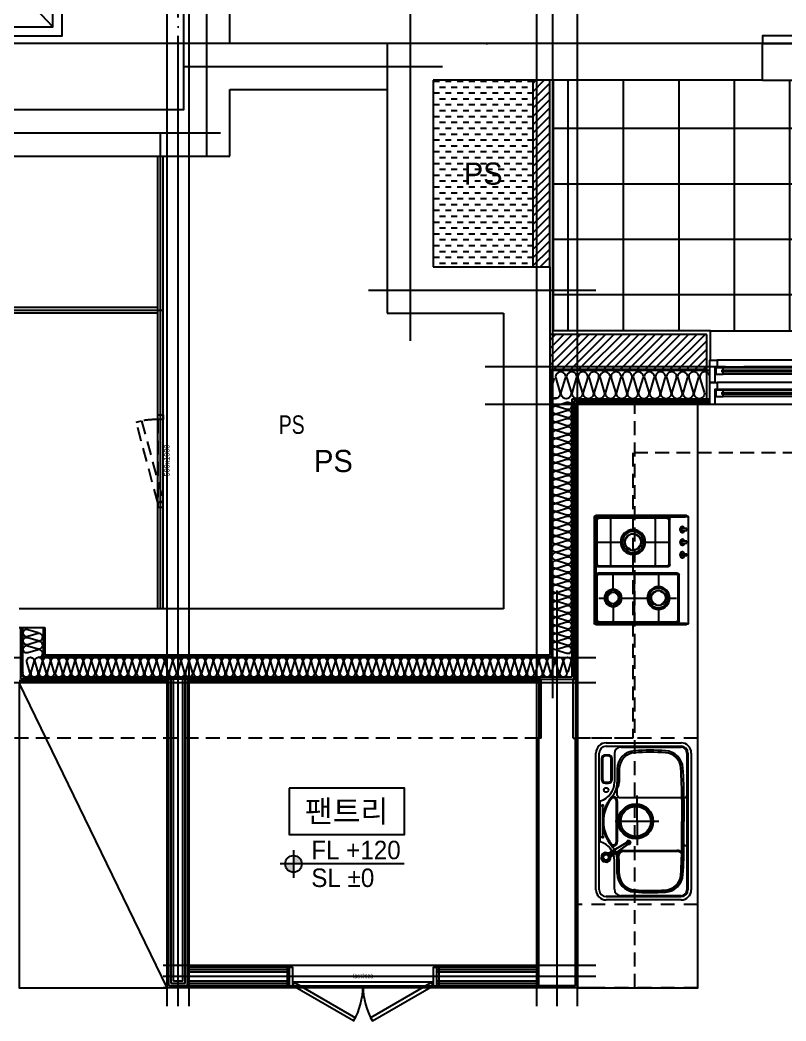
# Model space of a CAD drawing. Header units: millimetres. Extents: x -24416 to 92204, y -190080 to 23760.
# Drawn here: x 12336 to 16479, y -36930 to -31514 of the extents above; entities that cross this region are included whole.
import ezdxf
from ezdxf.enums import TextEntityAlignment as Align
from ezdxf.xclip import XClip

# ---------------------------------------------------------------- set-up
doc = ezdxf.new("R2010")
doc.units = ezdxf.units.MM
doc.header["$LTSCALE"] = 50
doc.header["$XCLIPFRAME"] = 0
for name, pattern in [('-HID', [2.5, 1.5, -1]), ('AUDIT_D_220706163347-0', [0]), ('CEN', [62, 60, -1, 0, -1]), ('HID', [2.3, 1.5, -0.8]), ('xr-101_102동-2F$0$HID', [2.3, 1.5, -0.8])]:
    doc.linetypes.add(name, pattern=pattern)
doc.layers.get('defpoints').update_dxf_attribs({"color": 139})
for name, color, linetype in [('A-SOL252', 252, 'Continuous'), ('A-STEEL', 4, 'Continuous'), ('A-레벨', 7, 'AUDIT_D_220706163347-0'), ('A-창호부호', 4, 'Continuous'), ('A_HAT', 8, 'Continuous'), ('AA-XXXX-TEXT#LEV', 3, 'Continuous'), ('CEN_CON', 1, 'CEN'), ('CEN_WALL', 12, 'CEN'), ('CONC', 2, 'Continuous'), ('dan1', 7, 'HID'), ('DOOR', 4, 'Continuous'), ('ELE3_CON', 7, 'Continuous'), ('ELE4', 4, 'Continuous'), ('ELEV-ER', 4, 'Continuous'), ('F-FUR-설치', 6, 'Continuous'), ('FIN', 6, 'Continuous'), ('FUR', 4, 'Continuous'), ('FUR_가전', 8, 'HID'), ('INS', 8, 'Continuous'), ('ROM', 7, 'AUDIT_D_220706163347-0'), ('WAL', 3, 'Continuous'), ('WAL_DRY', 7, 'Continuous'), ('WIN', 4, 'Continuous'), ('X - 단위세대$0$ETC', 6, 'Continuous'), ('xr-101_102동-2F$0$AA-DWXM-DOOR(PS점검구)', 4, 'xr-101_102동-2F$0$HID'), ('바닥타일', 8, 'Continuous'), ('실명', 3, 'AUDIT_D_220706163347-0'), ('실명박스', 7, 'AUDIT_D_220706163347-0')]:
    doc.layers.add(name, color=color, linetype=linetype)
for name, color, linetype, plot in [('AA-XXXX-MC', 153, 'AUDIT_D_220706163347-0', False), ('Def-PrintX', 147, 'Continuous', False), ('Defpoint', 135, 'Continuous', False), ('MC', 135, 'Continuous', False), ('X - 단위세대$0$0_임시', 134, 'Continuous', False), ('xr-101_102동-2F$0$DEFPOINT', 231, 'Continuous', False)]:
    doc.layers.add(name, color=color, linetype=linetype, plot=plot)
doc.styles.add('HAUD01', font='Dotum.ttf')
doc.styles.add('HAUD02', font='Dotum.ttf', dxfattribs={"width": 0.8})
doc.styles.add('xr-101_102동-2F$0$HAUD01', font='Dotum.ttf')
doc.styles.add('맑은고딕', font='malgun.ttf', dxfattribs={"width": 0.9})

# ---------------------------------------------------------------- blocks, each defined once
blk = doc.blocks.new('ELE_17(비진입)')
at = {"layer": 'CONC', "extrusion": (0, 0, -1)}
for p, q in [((-570, -991.6), (-570, -1041.6)), ((570, -991.6), (570, -1041.6))]:
    blk.add_line(p, q, dxfattribs=at)
at = {"layer": 'defpoints'}
blk.add_lwpolyline([(-1350, 1558.4), (1350, 1558.4), (1350, -991.6), (-1350, -991.6)], close=True, dxfattribs=at)
at = {"layer": 'ELEV-ER', "color": 1, "extrusion": (0, 0, -1)}
for p, q in [((0, 1229.9), (0, -1227.1)), ((700, 1038.6), (-700, 1038.5)), ((-1150, 0), (1150, 0))]:
    blk.add_line(p, q, dxfattribs=at)
at = {"layer": 'ELEV-ER', "extrusion": (0, 0, -1)}
for p, q in [((-500, 1113.5), (500, 1113.6)), ((-500, 963.5), (-500, 1113.5)), ((500, 1113.6), (500, 963.6)), ((-550, 1013.5), (-550, 1063.5)), ((-550, 1013.5), (-550, 1063.5)), ((-475, 1063.5), (-525, 1063.5)), ((-525, 1063.5), (-525, 1013.5)), ((-475, 1063.5), (-525, 1063.5)), ((-525, 1063.5), (-525, 1013.5)), ((-475, 1013.5), (-475, 1063.5)), ((-475, 1013.5), (-475, 1063.5)), ((475, 1013.6), (475, 1063.6)), ((475, 1063.6), (525, 1063.6)), ((525, 1063.6), (525, 1013.6)), ((550, 1013.6), (550, 1063.6)), ((-525, 1013.5), (-475, 1013.5)), ((-525, 1013.5), (-475, 1013.5)), ((525, 1013.6), (475, 1013.6)), ((500, 963.6), (-500, 963.5)), ((-950, -898.6), (900, 851.4)), ((950, -898.6), (-900, 851.4)), ((-1105, 50), (-1105, -50)), ((-1005, 50), (-1005, -50)), ((1005, 50), (1005, -50)), ((1105, 50), (1105, -50)), ((-560, -818.7), (-560, -698.7)), ((-500, -698.7), (-500, -818.7)), ((500, -818.6), (500, -698.6)), ((560, -698.6), (560, -818.6)), ((-560.1, -818.6), (-500.1, -818.6)), ((-500, -818.7), (-560, -818.7)), ((560, -818.6), (500, -818.6)), ((-570, -991.6), (-545, -991.6)), ((-515, -991.6), (515, -991.6)), ((545, -991.6), (570, -991.6)), ((-570, -1041.6), (-555, -1041.6)), ((-515, -1041.6), (515, -1041.6)), ((555, -1041.6), (570, -1041.6))]:
    blk.add_line(p, q, dxfattribs=at)
for points in [[(950, 901.4), (950, -898.6), (-950, -898.6), (-950, 901.4)], [(542, -994.6), (518, -994.6), (518, -1038.6), (542, -1038.6), (542, -1026.6), (545, -1026.6), (545, -1041.6), (515, -1041.6), (515, -991.6), (545, -991.6), (545, -1006.6), (542, -1006.6)], [(-542, -994.6), (-518, -994.6), (-518, -1038.6), (-542, -1038.6), (-542, -1026.6), (-545, -1026.6), (-545, -1041.6), (-515, -1041.6), (-515, -991.6), (-545, -991.6), (-545, -1006.6), (-542, -1006.6)]]:
    blk.add_lwpolyline(points, close=True, dxfattribs=at)
blk.add_lwpolyline([(-500, -698.6), (-900, -698.6), (-900, 851.4), (900, 851.4), (900, -698.6), (500, -698.7)], dxfattribs=at)
at = {"layer": 'ELEV-ER'}
for points in [[(-550, -875.7), (550, -875.7), (550, -835.7), (-550, -835.7)], [(-550, -960.7), (550, -960.7), (550, -920.7), (-550, -920.7)], [(-555, -1041.6), (-545, -1041.6), (-545, -1031.6), (-555, -1031.6)], [(555, -1041.6), (545, -1041.6), (545, -1031.6), (555, -1031.6)]]:
    blk.add_lwpolyline(points, close=True, dxfattribs=at)
at = {"layer": 'defpoints', "extrusion": (0, 0, -1), "style": '맑은고딕', "text_generation_flag": 2, "width": 0.6}
blk.add_text('ELEV-18인승', height=150, dxfattribs=at).set_placement((0, 801.3), align=Align.TOP_CENTER)
blk = doc.blocks.new('A$C38A1636F')
at = {"layer": 'xr-101_102동-2F$0$AA-DWXM-DOOR(PS점검구)'}
for p, q in [((225, 0), (-225, 0)), ((-225, -30), (225, -30))]:
    blk.add_line(p, q, dxfattribs=at)
for points in [[(-250, 0), (-225, 0), (-225, -30), (-250, -30)], [(250, 0), (225, 0), (225, -30), (250, -30)], [(-209.7, -146.5), (-217.4, -117.5), (217.2, -1), (225, -30)]]:
    blk.add_lwpolyline(points, close=True, dxfattribs=at)
blk.add_arc((385.2, -21.3), 610.2, 180.8182, 189.0705, dxfattribs=at)
at = {"layer": 'xr-101_102동-2F$0$DEFPOINT', "style": 'xr-101_102동-2F$0$HAUD01'}
blk.add_text('500x1000', height=30, rotation=180, dxfattribs=at).set_placement((-2.5, 18.6), align=Align.MIDDLE_CENTER)
blk = doc.blocks.new('CO-101-MF', base_point=(132164.9, -37223.7))
at = {"layer": 'A-STEEL'}
for p, q in [((143744.9, -13643.7), (141294.9, -13643.7)), ((143744.9, -13673.7), (141294.9, -13673.7)), ((142114.9, -13673.7), (142114.9, -16303.7)), ((142144.9, -13673.7), (142144.9, -16333.7))]:
    blk.add_line(p, q, dxfattribs=at)
at = {"layer": 'CEN_CON'}
for p, q in [((140809.9, -13533.7), (140809.9, -12133.7)), ((141169.9, -16333.7), (141169.9, -13283.7)), ((141294.9, -13408.7), (138094.9, -13408.7)), ((142129.9, -13643.7), (142129.9, -16333.7)), ((143744.9, -13658.7), (141169.9, -13658.7))]:
    blk.add_line(p, q, dxfattribs=at)
at = {"layer": 'CONC', "color": 2}
for p, q in [((140684.9, -12433.7), (140684.9, -13283.7)), ((140934.9, -13283.7), (140934.9, -12433.7)), ((140684.9, -13283.7), (138094.9, -13283.7)), ((141294.9, -13283.7), (140934.9, -13283.7)), ((141294.9, -16333.7), (141294.9, -13283.7)), ((138344.9, -13533.7), (141044.9, -13533.7)), ((141044.9, -13533.7), (141044.9, -16083.7))]:
    blk.add_line(p, q, dxfattribs=at)
blk.add_blockref('ELE_17(비진입)', (139694.9, -15092.1))
at = {"layer": 'AA-XXXX-TEXT#LEV'}
blk.add_blockref('A$C38A1636F', (142944.9, -13643.7), dxfattribs=at)
at = {"layer": 'Def-PrintX', "style": 'HAUD02', "width": 0.8}
blk.add_text('PS', height=100, rotation=90, dxfattribs=at).set_placement((142798.1, -13019.1))
blk = doc.blocks.new('A$Cb33ca4a3')
at = {"layer": 'A-레벨'}
h = blk.add_hatch(color=256, dxfattribs=at)
h.paths.add_polyline_path([(13815.3, -59885.9), (13815.3, -59840.9), (13770.3, -59840.9, 0.414214)])
h.paths.add_polyline_path([(13815.3, -59795.9), (13815.3, -59840.9), (13860.3, -59840.9, 0.414214)])
for p, q in [((13815.3, -59765.9), (13815.3, -59915.9)), ((14413, -59840.9), (13743.3, -59840.9))]:
    blk.add_line(p, q, dxfattribs=at)
blk.add_circle((13815.3, -59840.9), 45, dxfattribs=at)
at = {"layer": 'A-레벨', "color": 4, "style": 'HAUD01'}
for s, p in [('FL +120', (13911.4, -59815.3)), ('SL %%P0', (13911.4, -59965.5))]:
    blk.add_text(s, height=100, dxfattribs=at).set_placement(p)
blk = doc.blocks.new('DOOR-800(100)')
at = {"layer": 'DOOR'}
for points in [[(359.1, 272.7), (349.1, 290), (20, 100), (30, 82.7)], [(440.9, 272.7), (450.9, 290), (780, 100), (770, 82.7)], [(20, 100), (0, 100), (0, 0), (20, 0)], [(780, 80), (780, 100), (20, 100), (20, 80)], [(800, 100), (780, 100), (780, 0), (800, 0)]]:
    blk.add_lwpolyline(points, close=True, dxfattribs=at)
for centre, start, end in [((20, 100), 0, 30), ((780, 100), 150, 180)]:
    blk.add_arc(centre, 380, start, end, dxfattribs=at)
at = {"layer": 'X - 단위세대$0$0_임시'}
for p, q in [((-10, 0), (-10, 100)), ((810, 0), (810, 100))]:
    blk.add_line(p, q, dxfattribs=at)
at = {"layer": 'X - 단위세대$0$0_임시', "style": 'HAUD02'}
blk.add_text('800(100)', height=20, dxfattribs=at).set_placement((400.3, 46.2), align=Align.MIDDLE)
blk = doc.blocks.new('WIN_이중창_1500')
at = {"layer": 'Defpoint'}
for p, q in [((-15, 240), (-15, 0)), ((1485, 240), (1485, 0))]:
    blk.add_line(p, q, dxfattribs=at)
at = {"layer": 'WIN'}
blk.add_line((735, -100), (735, 340), dxfattribs=at)
at = {"layer": 'WIN', "color": 8}
for p, q in [((1442, 240), (28, 240)), ((1397, 237), (755, 237)), ((715, 196), (73, 196)), ((1397, 202), (755, 202)), ((1430, 158), (40, 158)), ((1430, 120), (40, 120)), ((715, 161), (73, 161)), ((1397, 117), (755, 117)), ((715, 76), (73, 76)), ((1397, 82), (755, 82)), ((1430, 38), (40, 38)), ((1430, 0), (40, 0)), ((715, 41), (73, 41))]:
    blk.add_line(p, q, dxfattribs=at)
at = {"layer": 'WIN'}
for points in [[(40, 158), (28, 158), (28, 240), (0, 240), (0, 120), (40, 120), (40, 158)], [(755, 216.5), (755, 202), (715, 202), (715, 237), (755, 237), (755, 222.5)], [(1404, 222.5), (1404, 216.5), (748, 216.5), (748, 222.5), (1404, 222.5)], [(1397, 216.5), (1397, 202), (1437, 202), (1437, 237), (1397, 237), (1397, 222.5)], [(1430, 158), (1442, 158), (1442, 240), (1470, 240), (1470, 120), (1430, 120), (1430, 158)], [(73, 175.5), (73, 161), (33, 161), (33, 196), (73, 196), (73, 181.5)], [(722, 181.5), (722, 175.5), (66, 175.5), (66, 181.5), (722, 181.5)], [(715, 175.5), (715, 161), (755, 161), (755, 196), (715, 196), (715, 181.5)], [(40, 38), (28, 38), (28, 120), (0, 120), (0, 0), (40, 0), (40, 38)], [(755, 96.5), (755, 82), (715, 82), (715, 117), (755, 117), (755, 102.5)], [(1397, 96.5), (1397, 82), (1437, 82), (1437, 117), (1397, 117), (1397, 102.5)], [(1430, 38), (1442, 38), (1442, 120), (1470, 120), (1470, 0), (1430, 0), (1430, 38)], [(73, 55.5), (73, 41), (33, 41), (33, 76), (73, 76), (73, 61.5)], [(722, 61.5), (722, 55.5), (66, 55.5), (66, 61.5), (722, 61.5)], [(715, 55.5), (715, 41), (755, 41), (755, 76), (715, 76), (715, 61.5)], [(1404, 102.5), (1404, 96.5), (748, 96.5), (748, 102.5), (1404, 102.5)]]:
    blk.add_lwpolyline(points, dxfattribs=at)
blk = doc.blocks.new('insul1')
blk.add_lwpolyline([(0, 0.25, 1.344031), (0.35, 0.25), (0.2, 0.75, -1.344031), (0.55, 0.75), (0.4, 0.25)], format="xyb")
blk = doc.blocks.new('K-sink')
at = {"layer": 'FUR'}
for p, q in [((-370, -105), (370, -105)), ((-425, -565), (-425, -160)), ((-407, -160), (-407, -565)), ((-407, -565), (-407, -160)), ((-370, -123), (370, -123)), ((-208.1, -150.2), (-210.6, -162.4)), ((-208.1, -150.2), (-210.6, -162.4)), ((-210.6, -162.4), (-203.8, -172.8)), ((-210.6, -162.4), (-203.8, -172.8)), ((-197.8, -143.4), (-208.1, -150.2)), ((-197.8, -143.4), (-208.1, -150.2)), ((-185.6, -145.9), (-197.8, -143.4)), ((-185.6, -145.9), (-197.8, -143.4)), ((-178.7, -156.2), (-185.6, -145.9)), ((-178.7, -156.2), (-185.6, -145.9)), ((-181.2, -168.4), (-178.7, -156.2)), ((-181.2, -168.4), (-178.7, -156.2)), ((-108.2, -128), (108.2, -128)), ((206.6, -155.1), (206.6, -172.4)), ((339.1, -135.1), (226.6, -135.1)), ((359.1, -172.4), (359.1, -155.1)), ((407, -160), (407, -565)), ((425, -160), (425, -565)), ((-367, -205), (-211.7, -205)), ((-203.8, -172.8), (-191.6, -175.3)), ((-203.8, -172.8), (-191.6, -175.3)), ((-191.6, -175.3), (-181.2, -168.4)), ((-191.6, -175.3), (-181.2, -168.4)), ((367, -205), (211.7, -205)), ((226.6, -192.4), (339.1, -192.4)), ((-402, -565), (-402, -240)), ((-282.3, -220), (-192, -220)), ((-282.3, -220), (-211.7, -220)), ((-157, -255), (-157, -544.5)), ((130, -230), (130, -602)), ((140, -220), (211.7, -220)), ((282.3, -220), (211.7, -220)), ((402, -240), (402, -565)), ((-129.7, -584.6), (-130.3, -592.4)), ((-118, -580), (0, -580)), ((118, -580), (0, -580)), ((129.7, -584.6), (130.3, -592.4)), ((135.3, -597), (-370, -597)), ((370, -602), (-370, -602)), ((370, -620), (-370, -620)), ((370, -597), (135.3, -597))]:
    blk.add_line(p, q, dxfattribs=at)
at = {"layer": 'FUR', "ltscale": 0.6}
for p, q in [((-217.1, -144.2), (-221.2, -164.5)), ((-199.9, -132.8), (-217.1, -144.2)), ((-179.6, -136.9), (-199.9, -132.8)), ((-168.1, -154.1), (-179.6, -136.9)), ((-172.2, -174.4), (-168.1, -154.1)), ((-221.2, -164.5), (-209.8, -181.7)), ((-209.8, -181.7), (-189.5, -185.9)), ((-191.6, -175.3), (-169.5, -208.6)), ((-189.5, -185.9), (-172.2, -174.4))]:
    blk.add_line(p, q, dxfattribs=at)
at = {"layer": 'FUR', "color": 199}
for p, q in [((-76.6, -140), (-93.4, -140)), ((87.5, -140), (-87.5, -140)), ((-85, -148.4), (-85, -131.6)), ((93.4, -140), (76.6, -140)), ((85, -148.4), (85, -131.6)), ((0, -445), (0, -208.5)), ((-282.3, -231), (-211.7, -231)), ((0, -326.8), (-129.1, -326.8)), ((0, -326.8), (140.9, -326.8))]:
    blk.add_line(p, q, dxfattribs=at)
at = {"layer": 'FUR', "color": 199, "ltscale": 0.5}
for p, q in [((211.6, -155.1), (211.6, -172.4)), ((339.1, -140.1), (226.6, -140.1)), ((354.1, -172.4), (354.1, -155.1)), ((-122.6, -189.3), (-120.6, -186.7)), ((110.6, -215), (-110.6, -215)), ((122.6, -189.3), (120.3, -186.5)), ((226.6, -187.4), (339.1, -187.4)), ((-282.3, -226), (-192, -226)), ((-162, -256), (-162, -543.5)), ((282.3, -231), (211.7, -231)), ((-118, -569), (0, -569)), ((118, -569), (0, -569))]:
    blk.add_line(p, q, dxfattribs=at)
at = {"layer": 'FUR', "ltscale": 0.5}
blk.add_line((110.6, -220), (-110.6, -220), dxfattribs=at)
at = {"layer": 'FUR', "color": 199}
for centre, radius in [((-195.2, -158.9), 21.9), ((-85, -140), 2.5), ((85, -140), 2.5), ((0, -320), 90), ((0, -320), 81)]:
    blk.add_circle(centre, radius, dxfattribs=at)
at = {"layer": 'FUR'}
for centre, radius in [((169.6, -160), 12.2), ((0, -320), 94.5)]:
    blk.add_circle(centre, radius, dxfattribs=at)
for centre, radius, start, end in [((-370, -160), 55, 90, 180), ((370, -160), 55, 0, 90), ((-370, -160), 37, 90, 180), ((-211.7, -100), 105, 270, 343.3193), ((0, -340), 200, 90, 131.4096), ((-108.2, -131), 3, 90, 163.3193), ((0, -340), 200, 48.5904, 90), ((108.2, -131), 3, 16.6807, 90), ((211.7, -100), 105, 196.6807, 270), ((226.6, -155.1), 20, 90, 180), ((339.1, -155.1), 20, 360, 90), ((370, -160), 37, 0, 90), ((-367, -240), 35, 90, 180), ((-211.7, -100), 120, 270, 311.4096), ((211.7, -100), 120, 228.5904, 270), ((226.6, -172.4), 20, 180, 270), ((339.1, -172.4), 20, 270, 0), ((367, -240), 35, 0, 90), ((-282.3, -320), 100, 90, 176.1774), ((-192, -255), 35, 0, 90), ((140, -230), 10, 90.025, 180), ((282.3, -320), 100, 3.8226, 90), ((914.2, -400), 1299.2, 176.1751, 183.5988), ((-915, -400), 1300, 356.4036, 3.8226), ((-282.6, -475.3), 100, 183.5964, 266.1102), ((282.6, -475.3), 100, 273.8898, 356.4036), ((-370, -565), 55, 180, 270), ((-370, -565), 37, 180, 270), ((-370, -565), 32, 180, 270), ((-140.2, 1619.9), 2200, 266.1102, 270.5776), ((-192, -544.5), 35, 268.6272, 0), ((-135.3, -592), 5, 270, 355), ((-124.7, -585.1), 5, 90.4028, 175), ((140.2, 1619.9), 2200, 269.4224, 273.8898), ((140.2, 1619.9), 2200, 269.4224, 269.5972), ((124.7, -585.1), 5, 5, 89.5972), ((138.7, -588.4), 8.66, 181.0559, 263.1777), ((135.3, -592), 5, 185, 270), ((370, -565), 32, 270, 0), ((370, -565), 37, 270, 0), ((370, -565), 55, 270, 0)]:
    blk.add_arc(centre, radius, start, end, dxfattribs=at)
at = {"layer": 'FUR', "color": 199, "ltscale": 0.5}
for centre, radius, start, end in [((0, -340), 195, 90, 128.1858), ((0, -340), 195, 51.926, 90), ((226.6, -155.1), 15, 90, 180), ((339.1, -155.1), 15, 0, 90), ((-112.1, -200.1), 15, 134.2485, 274.3944), ((112.1, -200.1), 15, 265.6056, 45.7515), ((222.9, -131.6), 100, 228.7744, 263.5192), ((226.6, -172.4), 15, 180, 270), ((339.1, -172.4), 15, 270, 0), ((-282.3, -320), 94, 90, 176.1774), ((-192, -256), 30, 0, 90), ((282.3, -320), 89, 3.8226, 90), ((915, -400), 1294, 176.1774, 183.5964), ((-915, -400), 1289, 356.4036, 3.8226), ((-282.6, -475.3), 94, 183.5964, 266.1102), ((282.6, -475.3), 89, 273.8898, 356.4036), ((-140.2, 1619.9), 2194, 266.1102, 268.6266), ((-192, -543.5), 30, 268.6266, 0), ((140.2, 1619.9), 2189, 269.4224, 273.8898)]:
    blk.add_arc(centre, radius, start, end, dxfattribs=at)
at = {"layer": 'FUR', "color": 199}
for centre, radius, start, end in [((-222.9, -131.6), 100, 276.4808, 311.2256), ((-282.3, -320), 89, 90, 176.1774), ((914.2, -400), 1288.2, 176.1751, 183.5988), ((-282.6, -475.3), 89, 183.5964, 266.1102), ((-140.2, 1619.9), 2189, 266.1102, 270.5776)]:
    blk.add_arc(centre, radius, start, end, dxfattribs=at)
at = {"layer": 'FUR', "ltscale": 0.5}
for centre, start, end in [((-112.1, -200.1), 134.2485, 274.3944), ((112.1, -200.1), 265.6056, 45.7515)]:
    blk.add_arc(centre, 20, start, end, dxfattribs=at)
at = {"layer": 'FUR', "ltscale": 0.6}
for points in [[(-221.2, -164.5), (-210.6, -162.4), (-208.1, -150.2), (-217.1, -144.2)], [(-209.8, -181.7), (-203.8, -172.8), (-210.6, -162.4), (-221.2, -164.5)], [(-217.1, -144.2), (-199.9, -132.8), (-197.8, -143.4), (-208.1, -150.2)], [(-199.9, -132.8), (-197.8, -143.4), (-185.6, -145.9), (-179.6, -136.9)], [(-179.6, -136.9), (-185.6, -145.9), (-178.7, -156.2), (-168.1, -154.1)], [(-172.2, -174.4), (-168.1, -154.1), (-178.7, -156.2), (-181.2, -168.4)], [(-209.8, -181.7), (-189.5, -185.9), (-191.6, -175.3), (-203.8, -172.8)], [(-184, -194.2), (-189.5, -185.9), (-191.6, -175.3), (-184, -194.2)], [(-191.6, -175.3), (-169.5, -208.6), (-191.6, -175.3)], [(-124.5, -274.7), (-124.5, -274.7), (-184, -194.2)], [(-172.2, -174.4), (-166.7, -182.8), (-166.7, -182.8), (-181.2, -168.4)], [(-159.1, -201.7), (-181.2, -168.4), (-181.2, -168.4), (-159.1, -201.7)], [(-115.8, -269), (-115.3, -268.8), (-124.9, -275.1), (-124.5, -274.7)], [(-115.1, -273.3), (-115.8, -269), (-124.5, -274.7), (-120.8, -277.1)], [(-124.2, -286.5), (-120.4, -284), (-114.2, -287.1), (-113.9, -291.7)], [(-104.4, -285.4), (-113.9, -291.7), (-114.2, -287.1), (-108.5, -283.3)], [(-105.1, -273.9), (-108.9, -276.4), (-108.5, -283.3), (-104.4, -285.4)]]:
    blk.add_3dface(points, dxfattribs=at)
at = {"layer": 'FUR', "ltscale": 0.6, "invisible_edges": 8}
for points in [[(-191.6, -175.3), (-203.8, -172.8), (-210.6, -162.4), (-208.1, -150.2)], [(-197.8, -143.4), (-185.6, -145.9), (-178.7, -156.2), (-181.2, -168.4)], [(-108.9, -276.4), (-105.1, -273.9), (-115.3, -268.8), (-115.8, -269)], [(-115.8, -269), (-115.8, -269), (-115.1, -273.3), (-108.9, -276.4)], [(-124.9, -275.1), (-124.5, -274.7), (-124.5, -274.7), (-120.8, -277.1)], [(-120.8, -277.1), (-120.4, -284), (-124.2, -286.5), (-124.9, -275.1)], [(-120.4, -284), (-120.8, -277.1), (-115.1, -273.3), (-108.9, -276.4)], [(-108.9, -276.4), (-108.5, -283.3), (-114.2, -287.1), (-120.4, -284)]]:
    blk.add_3dface(points, dxfattribs=at)
at = {"layer": 'FUR', "invisible_edges": 10}
blk.add_3dface([(-208.1, -150.2), (-197.8, -143.4), (-181.2, -168.4), (-191.6, -175.3)], dxfattribs=at)
at = {"layer": 'FUR'}
for points in [[(-189.5, -185.9), (-191.6, -175.3), (-181.2, -168.4), (-172.2, -174.4)], [(-166.7, -182.8), (-181.2, -168.4), (-191.6, -175.3), (-184, -194.2)], [(-181.2, -168.4), (-191.6, -175.3), (-169.5, -208.6), (-159.1, -201.7)], [(-169.5, -208.6), (-159.1, -201.7), (-181.2, -168.4), (-191.6, -175.3)], [(-172.2, -174.4), (-166.7, -182.8), (-184, -194.2), (-189.5, -185.9)], [(-184, -194.2), (-166.7, -182.8), (-115.8, -269), (-124.5, -274.7)], [(-115.8, -269), (-166.7, -182.8), (-184, -194.2), (-124.5, -274.7)], [(-115.8, -269), (-115.8, -269), (-166.7, -182.8)]]:
    blk.add_3dface(points, dxfattribs=at)
blk = doc.blocks.new('싱크')
at = {"layer": 'defpoints'}
for p, q in [((-18.3, 0), (-18.3, 1350)), ((631.7, 0), (631.7, 1350))]:
    blk.add_line(p, q, dxfattribs=at)
at = {"layer": 'defpoints', "linetype": '-HID'}
for p, q in [((631.7, 1350), (-18.3, 1350)), ((631.7, 450), (-18.3, 450)), ((631.7, 0), (-18.3, 0))]:
    blk.add_line(p, q, dxfattribs=at)
at = {"layer": 'FUR_가전', "rotation": 90}
blk.add_blockref('K-sink', (-23.3, 900), dxfattribs=at)
blk = doc.blocks.new('쿡탑')
at = {"layer": 'FUR'}
for p, q in [((460711, 189095.4), (460711, 189585.4)), ((460712, 189582.4), (460712, 189318.9)), ((460719, 189103.9), (460719, 189577.4)), ((460721, 189595.4), (461291, 189595.4)), ((460721, 189195.4), (460721, 189575.4)), ((460722, 189592.4), (461290, 189592.4)), ((460726, 189267.1), (460726, 189570.4)), ((460729, 189587.4), (461283, 189587.4)), ((460731, 189585.4), (461281, 189585.4)), ((460736, 189580.4), (460973.5, 189580.4)), ((460854.8, 189580.4), (460854.8, 189452.6)), ((460983.5, 189570.4), (460983.5, 189508.6)), ((460988.5, 189195.4), (460988.5, 189575.4)), ((461023.5, 189145.4), (461023.5, 189575.4)), ((461028.5, 189570.4), (461028.5, 189495.4)), ((461038.5, 189580.4), (461276, 189580.4)), ((461157.3, 189570.4), (461157.3, 189532.9)), ((461286, 189570.4), (461286, 189150.4)), ((461291, 189575.4), (461291, 189145.4)), ((461293, 189577.4), (461293, 189103.9)), ((461300, 189582.4), (461300, 189338.9)), ((461301, 189585.4), (461301, 189095.4)), ((460728, 189508.6), (460726, 189508.6)), ((460728, 189503.6), (460726, 189503.6)), ((460730.3, 189506.1), (460979.2, 189506.1)), ((460981.6, 189508.6), (460983.5, 189508.6)), ((460981.6, 189503.6), (460983.5, 189503.6)), ((460983.5, 189503.6), (460983.5, 189267.1)), ((461030.5, 189495.4), (461028.5, 189495.4)), ((461028.5, 189490.4), (461028.5, 189250.4)), ((461030.5, 189490.4), (461028.5, 189490.4)), ((461117.2, 189492.9), (461032.9, 189492.9)), ((461197.3, 189492.9), (461281.7, 189492.9)), ((461284.1, 189495.4), (461286, 189495.4)), ((461284.1, 189490.4), (461286, 189490.4)), ((461157.3, 189452.8), (461157.3, 189300.1)), ((460726, 189385.4), (460787.6, 189385.4)), ((460922, 189385.4), (460983.5, 189385.4)), ((461286, 189376.5), (461028.5, 189376.5)), ((460714, 189156.9), (460712, 189318.9)), ((460854.8, 189318.1), (460854.8, 189190.4)), ((461298, 189156.9), (461300, 189338.9)), ((460728, 189267.1), (460726, 189267.1)), ((460726, 189200.4), (460726, 189262.1)), ((460728, 189262.1), (460726, 189262.1)), ((460730.3, 189264.6), (460979.2, 189264.6)), ((460981.6, 189267.1), (460983.5, 189267.1)), ((460981.6, 189262.1), (460983.5, 189262.1)), ((460983.5, 189262.1), (460983.5, 189200.4)), ((461030.5, 189250.4), (461028.5, 189250.4)), ((461028.5, 189245.4), (461028.5, 189150.4)), ((461030.5, 189245.4), (461028.5, 189245.4)), ((461032.8, 189247.9), (461105, 189247.9)), ((461209.6, 189247.9), (461281.7, 189247.9)), ((461284.1, 189250.4), (461286, 189250.4)), ((461284.1, 189245.4), (461286, 189245.4)), ((460973.5, 189190.4), (460736, 189190.4)), ((461157.3, 189195.6), (461157.3, 189150.4)), ((460714, 189156.9), (460714, 189095.4)), ((460978.5, 189185.4), (460731, 189185.4)), ((461281, 189135.4), (461033.5, 189135.4)), ((461276, 189140.4), (461038.5, 189140.4)), ((461298, 189156.9), (461298, 189095.4)), ((461291, 189085.4), (460721, 189085.4)), ((460770.5, 189113.9), (460780.7, 189104.7)), ((460770.5, 189113.9), (460780.7, 189104.7)), ((460780.9, 189123.2), (460792.2, 189123.2)), ((460780.9, 189094.2), (460780.9, 189123.2)), ((460780.9, 189123.2), (460792.2, 189123.2)), ((460780.9, 189094.2), (460780.9, 189123.2)), ((460792.2, 189094.2), (460780.9, 189094.2)), ((460792.2, 189094.2), (460780.9, 189094.2)), ((460792.2, 189123.2), (460792.2, 189094.2)), ((460792.2, 189123.2), (460792.2, 189094.2)), ((460803.4, 189113.7), (460792.2, 189104.5)), ((460803.4, 189113.7), (460792.2, 189104.5)), ((460839.4, 189113.9), (460849.6, 189104.7)), ((460839.4, 189113.9), (460849.6, 189104.7)), ((460839.4, 189113.9), (460849.6, 189104.7)), ((460839.4, 189113.9), (460849.6, 189104.7)), ((460839.4, 189113.9), (460849.6, 189104.7)), ((460839.4, 189113.9), (460849.6, 189104.7)), ((460839.4, 189113.9), (460849.6, 189104.7)), ((460839.4, 189113.9), (460849.6, 189104.7)), ((460849.9, 189123.1), (460861.2, 189123.1)), ((460849.9, 189094.2), (460849.9, 189123.1)), ((460849.9, 189123.1), (460861.2, 189123.1)), ((460849.9, 189094.2), (460849.9, 189123.1)), ((460849.9, 189123.1), (460861.2, 189123.1)), ((460849.9, 189094.2), (460849.9, 189123.1)), ((460849.9, 189123.1), (460861.2, 189123.1)), ((460849.9, 189094.2), (460849.9, 189123.1)), ((460849.9, 189123.1), (460861.2, 189123.1)), ((460849.9, 189094.2), (460849.9, 189123.1)), ((460849.9, 189123.1), (460861.2, 189123.1)), ((460849.9, 189094.2), (460849.9, 189123.1)), ((460849.9, 189123.1), (460861.2, 189123.1)), ((460849.9, 189094.2), (460849.9, 189123.1)), ((460849.9, 189123.1), (460861.2, 189123.1)), ((460849.9, 189094.2), (460849.9, 189123.1)), ((460861.2, 189094.2), (460849.9, 189094.2)), ((460861.2, 189094.2), (460849.9, 189094.2)), ((460861.2, 189094.2), (460849.9, 189094.2)), ((460861.2, 189094.2), (460849.9, 189094.2)), ((460861.2, 189094.2), (460849.9, 189094.2)), ((460861.2, 189094.2), (460849.9, 189094.2)), ((460861.2, 189094.2), (460849.9, 189094.2)), ((460861.2, 189094.2), (460849.9, 189094.2)), ((460872.3, 189113.7), (460861.1, 189104.5)), ((460872.3, 189113.7), (460861.1, 189104.5)), ((460872.3, 189113.7), (460861.1, 189104.5)), ((460872.3, 189113.7), (460861.1, 189104.5)), ((460872.3, 189113.7), (460861.1, 189104.5)), ((460872.3, 189113.7), (460861.1, 189104.5)), ((460872.3, 189113.7), (460861.1, 189104.5)), ((460872.3, 189113.7), (460861.1, 189104.5)), ((460861.2, 189123.1), (460861.2, 189094.2)), ((460861.2, 189123.1), (460861.2, 189094.2)), ((460861.2, 189123.1), (460861.2, 189094.2)), ((460861.2, 189123.1), (460861.2, 189094.2)), ((460861.2, 189123.1), (460861.2, 189094.2)), ((460861.2, 189123.1), (460861.2, 189094.2)), ((460861.2, 189123.1), (460861.2, 189094.2)), ((460861.2, 189123.1), (460861.2, 189094.2)), ((460907.3, 189113.7), (460918.4, 189104.5)), ((460907.3, 189113.7), (460918.4, 189104.5)), ((460907.3, 189113.7), (460918.4, 189104.5)), ((460907.3, 189113.7), (460918.4, 189104.5)), ((460907.3, 189113.7), (460918.4, 189104.5)), ((460907.3, 189113.7), (460918.4, 189104.5)), ((460907.3, 189113.7), (460918.4, 189104.5)), ((460907.3, 189113.7), (460918.4, 189104.5)), ((460929.7, 189123.1), (460918.4, 189123.1)), ((460918.4, 189123.1), (460918.4, 189094.2)), ((460929.7, 189123.1), (460918.4, 189123.1)), ((460918.4, 189123.1), (460918.4, 189094.2)), ((460929.7, 189123.1), (460918.4, 189123.1)), ((460918.4, 189123.1), (460918.4, 189094.2)), ((460929.7, 189123.1), (460918.4, 189123.1)), ((460918.4, 189123.1), (460918.4, 189094.2)), ((460929.7, 189123.1), (460918.4, 189123.1)), ((460918.4, 189123.1), (460918.4, 189094.2)), ((460929.7, 189123.1), (460918.4, 189123.1)), ((460918.4, 189123.1), (460918.4, 189094.2)), ((460929.7, 189123.1), (460918.4, 189123.1)), ((460918.4, 189123.1), (460918.4, 189094.2)), ((460929.7, 189123.1), (460918.4, 189123.1)), ((460918.4, 189123.1), (460918.4, 189094.2)), ((460918.4, 189094.2), (460929.7, 189094.2)), ((460918.4, 189094.2), (460929.7, 189094.2)), ((460918.4, 189094.2), (460929.7, 189094.2)), ((460918.4, 189094.2), (460929.7, 189094.2)), ((460918.4, 189094.2), (460929.7, 189094.2)), ((460918.4, 189094.2), (460929.7, 189094.2)), ((460918.4, 189094.2), (460929.7, 189094.2)), ((460918.4, 189094.2), (460929.7, 189094.2)), ((460929.7, 189094.2), (460929.7, 189123.1)), ((460929.7, 189094.2), (460929.7, 189123.1)), ((460929.7, 189094.2), (460929.7, 189123.1)), ((460929.7, 189094.2), (460929.7, 189123.1)), ((460929.7, 189094.2), (460929.7, 189123.1)), ((460929.7, 189094.2), (460929.7, 189123.1)), ((460929.7, 189094.2), (460929.7, 189123.1)), ((460929.7, 189094.2), (460929.7, 189123.1)), ((460940.2, 189113.9), (460930, 189104.7)), ((460940.2, 189113.9), (460930, 189104.7)), ((460940.2, 189113.9), (460930, 189104.7)), ((460940.2, 189113.9), (460930, 189104.7)), ((460940.2, 189113.9), (460930, 189104.7)), ((460940.2, 189113.9), (460930, 189104.7)), ((460940.2, 189113.9), (460930, 189104.7)), ((460940.2, 189113.9), (460930, 189104.7))]:
    blk.add_line(p, q, dxfattribs=at)
for centre, radius in [((461157.3, 189492.9), 46.7), ((461157.3, 189492.9), 40), ((460854.8, 189385.4), 67.2), ((460854.8, 189385.4), 57.7), ((461157.3, 189247.9), 60.9), ((461157.3, 189247.9), 52.3)]:
    blk.add_circle(centre, radius, dxfattribs=at)
for centre, radius, start, end in [((460721, 189585.4), 10, 90, 180), ((460722, 189582.4), 10, 90, 180), ((460729, 189577.4), 10, 90, 180), ((460731, 189575.4), 10, 90, 180), ((460736, 189570.4), 10, 90, 180), ((460973.5, 189570.4), 10, 0, 90), ((460978.5, 189575.4), 10, 0, 90), ((461033.5, 189575.4), 10, 90, 180), ((461038.5, 189570.4), 10, 90, 180), ((461276, 189570.4), 10, 0, 90), ((461281, 189575.4), 10, 0, 90), ((461283, 189577.4), 10, 0, 90), ((461290, 189582.4), 10, 0, 90), ((461291, 189585.4), 10, 0, 90), ((461157.3, 189492.9), 31.4, 46.3378, 40.7194), ((461157.3, 189492.9), 29.2, 21.5687, 157.2181), ((460727.8, 189506.1), 2.51, 274.2415, 85.7585), ((460981.7, 189506.1), 2.51, 94.2415, 265.7585), ((461030.3, 189492.9), 2.51, 274.2415, 85.7585), ((461156.1, 189435.2), 55.6, 120.4999, 120.9395), ((461157.9, 189550.4), 55.6, 237.2301, 237.6615), ((461128.7, 189481.7), 1.53, 21.2578, 120.4999), ((461129, 189504.7), 1.53, 237.6615, 337.2181), ((461157.3, 189492.9), 29.2, 201.2578, 336.4054), ((461185.4, 189480.6), 1.53, 57.1633, 156.4054), ((461185.8, 189504.1), 1.53, 201.5687, 301.1252), ((461156.1, 189435.2), 55.6, 56.7238, 57.1633), ((461157.9, 189550.4), 55.6, 301.1252, 301.5566), ((461284.2, 189492.9), 2.51, 94.2415, 265.7585), ((460854.8, 189385.4), 45.2, 46.3378, 40.7194), ((460854.8, 189385.4), 42, 21.5687, 157.2181), ((460853.1, 189302.3), 80, 120.4999, 120.9395), ((460855.7, 189468.2), 80, 237.2301, 237.6615), ((460813.6, 189369.3), 2.21, 21.2578, 120.4999), ((460814, 189402.5), 2.21, 237.6615, 337.2181), ((460854.8, 189385.4), 42, 201.2578, 336.4054), ((460895.3, 189367.7), 2.21, 57.1633, 156.4054), ((460895.9, 189401.6), 2.21, 201.5687, 301.1252), ((460853.1, 189302.3), 80, 56.7238, 57.1633), ((460855.7, 189468.2), 80, 301.1252, 301.5566), ((460727.8, 189264.6), 2.51, 274.2415, 85.7585), ((460981.7, 189264.6), 2.51, 94.2415, 265.7585), ((461030.3, 189247.9), 2.51, 274.2415, 85.7585), ((461157.3, 189247.9), 41, 46.3378, 40.7194), ((461158.1, 189323), 72.6, 237.2301, 237.6615), ((461120.3, 189263.4), 2, 237.6615, 337.2181), ((461157.3, 189247.9), 38.1, 21.5687, 157.2181), ((461194.5, 189262.6), 2, 201.5687, 301.1252), ((461158.1, 189323), 72.6, 301.1252, 301.5566), ((461284.2, 189247.9), 2.51, 94.2415, 265.7585), ((460731, 189195.4), 10, 180, 270), ((460736, 189200.4), 10, 180, 270), ((460973.5, 189200.4), 10, 270, 0), ((460978.5, 189195.4), 10, 270, 0), ((461155.7, 189172.5), 72.6, 120.4999, 120.9395), ((461119.9, 189233.3), 2, 21.2578, 120.4999), ((461157.3, 189247.9), 38.1, 201.2578, 336.4054), ((461194, 189231.8), 2, 57.1633, 156.4054), ((461155.7, 189172.5), 72.6, 56.7238, 57.1633), ((461033.5, 189145.4), 10, 180, 270), ((461038.5, 189150.4), 10, 180, 270), ((461276, 189150.4), 10, 270, 0), ((461281, 189145.4), 10, 270, 0), ((460721, 189095.4), 10, 180, 270), ((460708.5, 189096.9), 5.72, 302.473, 344.4523), ((460658.6, 189105.8), 60.4, 341.5721, 1.816), ((460773.8, 189117.6), 5, 148.5357, 228.0471), ((460773.8, 189117.6), 5, 148.5357, 228.0471), ((460776.4, 189115.1), 8.47, 57.3013, 148.1768), ((460776.4, 189115.1), 8.47, 57.3013, 148.1768), ((460787, 189109.6), 20.4, 31.2565, 148.5357), ((460787, 189109.6), 20.4, 31.2565, 148.5357), ((460796.9, 189113.5), 9.86, 34.7229, 117.6077), ((460796.9, 189113.5), 9.86, 34.7229, 117.6077), ((460800.2, 189117.6), 5, 309.4595, 31.2565), ((460800.2, 189117.6), 5, 309.4595, 31.2565), ((460842.8, 189117.6), 5, 148.5357, 228.0471), ((460842.8, 189117.6), 5, 148.5357, 228.0471), ((460842.8, 189117.6), 5, 148.5357, 228.0471), ((460842.8, 189117.6), 5, 148.5357, 228.0471), ((460842.8, 189117.6), 5, 148.5357, 228.0471), ((460842.8, 189117.6), 5, 148.5357, 228.0471), ((460842.8, 189117.6), 5, 148.5357, 228.0471), ((460842.8, 189117.6), 5, 148.5357, 228.0471), ((460845.3, 189115), 8.47, 57.3013, 148.1768), ((460845.3, 189115), 8.47, 57.3013, 148.1768), ((460845.3, 189115), 8.47, 57.3013, 148.1768), ((460845.3, 189115), 8.47, 57.3013, 148.1768), ((460845.3, 189115), 8.47, 57.3013, 148.1768), ((460845.3, 189115), 8.47, 57.3013, 148.1768), ((460845.3, 189115), 8.47, 57.3013, 148.1768), ((460845.3, 189115), 8.47, 57.3013, 148.1768), ((460855.9, 189109.5), 20.4, 31.2565, 148.5357), ((460855.9, 189109.5), 20.4, 31.2565, 148.5357), ((460855.9, 189109.5), 20.4, 31.2565, 148.5357), ((460855.9, 189109.5), 20.4, 31.2565, 148.5357), ((460855.9, 189109.5), 20.4, 31.2565, 148.5357), ((460855.9, 189109.5), 20.4, 31.2565, 148.5357), ((460855.9, 189109.5), 20.4, 31.2565, 148.5357), ((460855.9, 189109.5), 20.4, 31.2565, 148.5357), ((460865.8, 189113.4), 9.86, 34.7229, 117.6077), ((460865.8, 189113.4), 9.86, 34.7229, 117.6077), ((460865.8, 189113.4), 9.86, 34.7229, 117.6077), ((460865.8, 189113.4), 9.86, 34.7229, 117.6077), ((460865.8, 189113.4), 9.86, 34.7229, 117.6077), ((460865.8, 189113.4), 9.86, 34.7229, 117.6077), ((460865.8, 189113.4), 9.86, 34.7229, 117.6077), ((460865.8, 189113.4), 9.86, 34.7229, 117.6077), ((460869.1, 189117.5), 5, 309.4595, 31.2565), ((460869.1, 189117.5), 5, 309.4595, 31.2565), ((460869.1, 189117.5), 5, 309.4595, 31.2565), ((460869.1, 189117.5), 5, 309.4595, 31.2565), ((460869.1, 189117.5), 5, 309.4595, 31.2565), ((460869.1, 189117.5), 5, 309.4595, 31.2565), ((460869.1, 189117.5), 5, 309.4595, 31.2565), ((460869.1, 189117.5), 5, 309.4595, 31.2565), ((460910.5, 189117.5), 5, 148.7435, 230.5405), ((460910.5, 189117.5), 5, 148.7435, 230.5405), ((460910.5, 189117.5), 5, 148.7435, 230.5405), ((460910.5, 189117.5), 5, 148.7435, 230.5405), ((460910.5, 189117.5), 5, 148.7435, 230.5405), ((460910.5, 189117.5), 5, 148.7435, 230.5405), ((460910.5, 189117.5), 5, 148.7435, 230.5405), ((460910.5, 189117.5), 5, 148.7435, 230.5405), ((460913.8, 189113.4), 9.86, 62.3923, 145.2771), ((460913.8, 189113.4), 9.86, 62.3923, 145.2771), ((460913.8, 189113.4), 9.86, 62.3923, 145.2771), ((460913.8, 189113.4), 9.86, 62.3923, 145.2771), ((460913.8, 189113.4), 9.86, 62.3923, 145.2771), ((460913.8, 189113.4), 9.86, 62.3923, 145.2771), ((460913.8, 189113.4), 9.86, 62.3923, 145.2771), ((460913.8, 189113.4), 9.86, 62.3923, 145.2771), ((460923.6, 189109.5), 20.4, 31.4643, 148.7435), ((460923.6, 189109.5), 20.4, 31.4643, 148.7435), ((460923.6, 189109.5), 20.4, 31.4643, 148.7435), ((460923.6, 189109.5), 20.4, 31.4643, 148.7435), ((460923.6, 189109.5), 20.4, 31.4643, 148.7435), ((460923.6, 189109.5), 20.4, 31.4643, 148.7435), ((460923.6, 189109.5), 20.4, 31.4643, 148.7435), ((460923.6, 189109.5), 20.4, 31.4643, 148.7435), ((460934.2, 189115), 8.47, 31.8232, 122.6987), ((460934.2, 189115), 8.47, 31.8232, 122.6987), ((460934.2, 189115), 8.47, 31.8232, 122.6987), ((460934.2, 189115), 8.47, 31.8232, 122.6987), ((460934.2, 189115), 8.47, 31.8232, 122.6987), ((460934.2, 189115), 8.47, 31.8232, 122.6987), ((460934.2, 189115), 8.47, 31.8232, 122.6987), ((460934.2, 189115), 8.47, 31.8232, 122.6987), ((460936.8, 189117.6), 5, 311.9529, 31.4643), ((460936.8, 189117.6), 5, 311.9529, 31.4643), ((460936.8, 189117.6), 5, 311.9529, 31.4643), ((460936.8, 189117.6), 5, 311.9529, 31.4643), ((460936.8, 189117.6), 5, 311.9529, 31.4643), ((460936.8, 189117.6), 5, 311.9529, 31.4643), ((460936.8, 189117.6), 5, 311.9529, 31.4643), ((460936.8, 189117.6), 5, 311.9529, 31.4643), ((461291, 189095.4), 10, 270, 0), ((461353.4, 189105.8), 60.4, 178.184, 198.4279), ((461303.5, 189096.9), 5.72, 195.5477, 237.527)]:
    blk.add_arc(centre, radius, start, end, dxfattribs=at)
at = {"layer": 'FUR', "extrusion": (0, 0, -1)}
for centre, major_axis in [((461180.8, 189516), (0, -2.7)), ((460888.6, 189418.7), (0, -3.88)), ((461187.9, 189278.1), (0, -3.52))]:
    blk.add_ellipse(centre, major_axis=major_axis, ratio=0.678938, start_param=1.412183, end_param=6.112097, dxfattribs=at)
blk = doc.blocks.new('U-84A(기본)', base_point=(206477.1, -21253.3))
at = {"layer": 'A-SOL252'}
h = blk.add_hatch(dxfattribs=at)
h.set_pattern_fill('DASH', color=256, scale=10, style=0)
h.paths.add_polyline_path([(212712.1, -11118.3), (212172.1, -11118.3), (212172.1, -12128.3), (212712.1, -12128.3)])
at = {"layer": 'A_HAT'}
h = blk.add_hatch(dxfattribs=at)
h.set_pattern_fill('ANSI31', color=256, scale=10, style=0)
h.paths.add_polyline_path([(212802.1, -11118.3), (212712.1, -11118.3), (212712.1, -12128.3), (212802.1, -12128.3)])
h = blk.add_hatch(dxfattribs=at)
h.set_pattern_fill('ANSI31', color=256, scale=10, style=0)
h.paths.add_polyline_path([(213652.1, -12493.3), (212802.1, -12493.3), (212802.1, -12683.3), (213652.1, -12683.3)])
at = {"layer": '바닥타일'}
h = blk.add_hatch(dxfattribs=at)
h.set_pattern_fill('_USER', color=256, scale=300, double=1, pattern_type=0)
h.set_pattern_definition([(0, (0, 0), (0, 300), []), (90, (0, 0), (-300, 2e-14), [])])
h.paths.add_polyline_path([(212822.1, -12473.3), (212822.1, -11118.3), (216522.1, -11118.3), (216522.1, -12003.3), (217192.1, -12003.3), (217192.1, -11118.3), (218932.1, -11118.3), (218932.1, -11708.3), (221162.1, -11708.3), (221162.1, -12913.3), (216752.1, -12913.3), (216752.1, -12473.3)])
at = {"layer": 'CEN_CON'}
for p, q in [((212047.1, -10618.3), (212047.1, -12528.3)), ((212817.1, -10618.3), (212817.1, -14461.2)), ((221712.1, -10918.3), (211822.1, -10918.3)), ((211822.1, -12253.3), (213052.1, -12253.3)), ((212842.1, -16128.3), (212842.1, -13878.3)), ((213052.1, -14243.3), (208082.1, -14243.3))]:
    blk.add_line(p, q, dxfattribs=at)
at = {"layer": 'CEN_WALL'}
for p, q in [((216852.1, -12668.3), (212452.1, -12668.3)), ((210792.1, -16128.3), (210792.1, -13878.3)), ((213052.1, -15968.3), (210712.1, -15968.3))]:
    blk.add_line(p, q, dxfattribs=at)
at = {"layer": 'CONC'}
for p, q in [((211922.1, -10918.3), (211922.1, -12378.3)), ((213952.1, -10918.3), (211922.1, -10918.3)), ((213952.1, -11118.3), (213952.1, -10918.3)), ((213952.1, -11118.3), (212172.1, -11118.3)), ((212172.1, -11118.3), (212172.1, -12128.3)), ((212172.1, -12128.3), (212802.1, -12128.3)), ((212802.1, -12128.3), (212802.1, -14228.3)), ((211922.1, -12378.3), (212552.1, -12378.3)), ((212552.1, -12378.3), (212552.1, -13978.3)), ((212552.1, -13978.3), (209932.1, -13978.3)), ((209932.1, -14078.3), (210072.1, -14078.3)), ((210072.1, -14078.3), (210072.1, -14228.3)), ((212802.1, -14228.3), (210072.1, -14228.3)), ((212755.1, -14358.3), (212929.1, -14358.3)), ((212755.1, -14678.3), (212755.1, -14358.3)), ((212929.1, -14678.3), (212929.1, -14358.3)), ((212742.1, -16018.3), (212742.1, -14678.3)), ((212755.1, -14678.3), (212742.1, -14678.3)), ((212929.1, -14678.3), (212942.1, -14678.3)), ((212942.1, -16018.3), (212942.1, -14678.3)), ((212942.1, -16018.3), (212742.1, -16018.3))]:
    blk.add_line(p, q, dxfattribs=at)
at = {"layer": 'dan1'}
for points in [[(217162.1, -13573.3), (216092.1, -13573.3), (216092.1, -13133.3), (213252.1, -13133.3), (213252.1, -14678.3), (212942.1, -14678.3)], [(212742.1, -14678.3), (206602.1, -14678.3)]]:
    blk.add_lwpolyline(points, dxfattribs=at)
at = {"layer": 'ELE3_CON'}
blk.add_line((213952.1, -11118.3), (215152.1, -11118.3), dxfattribs=at)
at = {"layer": 'ELE4'}
blk.add_line((213672.1, -12473.3), (215132.1, -12473.3), dxfattribs=at)
at = {"layer": 'FIN'}
for p, q in [((212822.1, -12473.3), (212822.1, -11118.3)), ((213672.1, -12473.3), (212822.1, -12473.3)), ((213672.1, -12633.3), (213672.1, -12473.3))]:
    blk.add_line(p, q, dxfattribs=at)
at = {"layer": 'FUR', "linetype": 'HID'}
blk.add_line((213262.1, -16028.3), (213262.1, -12873.3), dxfattribs=at)
at = {"layer": 'FUR'}
blk.add_lwpolyline([(212952.1, -16028.3), (213602.1, -16028.3), (213602.1, -12873.3), (212952.1, -12873.3)], close=True, dxfattribs=at)
blk.add_lwpolyline([(210732.1, -16028.3), (210732.1, -14378.3), (209932.1, -14378.3), (209932.1, -16028.3), (210732.1, -16028.3), (209932.1, -14378.3)], dxfattribs=at)
at = {"layer": 'INS'}
for p, q in [((212812.1, -12688.3), (212812.1, -14238.3)), ((213667.1, -12688.3), (212812.1, -12688.3)), ((212922.1, -12843.3), (212922.1, -14348.3)), ((213667.1, -12843.3), (212922.1, -12843.3)), ((209952.1, -14348.3), (209952.1, -14078.3)), ((210062.1, -14078.3), (210062.1, -14238.3)), ((212812.1, -14238.3), (210062.1, -14238.3)), ((212922.1, -14348.3), (209952.1, -14348.3)), ((212742.1, -14358.3), (212742.1, -14678.3)), ((212755.1, -14358.3), (212742.1, -14358.3)), ((212929.1, -14358.3), (212942.1, -14358.3)), ((212942.1, -14358.3), (212942.1, -14678.3))]:
    blk.add_line(p, q, dxfattribs=at)
at = {"layer": 'MC'}
for p, q in [((212952.1, -16128.3), (212952.1, -10618.3)), ((216852.1, -12873.3), (212452.1, -12873.3)), ((210732.1, -16128.3), (210732.1, -13878.3)), ((210852.1, -16128.3), (210852.1, -13878.3)), ((212732.1, -16128.3), (212732.1, -13878.3)), ((213052.1, -14378.3), (208082.1, -14378.3)), ((213052.1, -15908.3), (210712.1, -15908.3)), ((213052.1, -16028.3), (210712.1, -16028.3))]:
    blk.add_line(p, q, dxfattribs=at)
at = {"layer": 'WAL'}
for p, q in [((212712.1, -12128.3), (212712.1, -11118.3)), ((212802.1, -12128.3), (212802.1, -11118.3)), ((213652.1, -12493.3), (212802.1, -12493.3)), ((213652.1, -12683.3), (213652.1, -12493.3)), ((213652.1, -12683.3), (212802.1, -12683.3))]:
    blk.add_line(p, q, dxfattribs=at)
at = {"layer": 'WAL_DRY'}
for p, q in [((213667.1, -12853.3), (212932.1, -12853.3)), ((212932.1, -12853.3), (212932.1, -14358.3)), ((212942.1, -12863.3), (212942.1, -14358.3)), ((213667.1, -12863.3), (212942.1, -12863.3)), ((209942.1, -14358.3), (209942.1, -14078.3)), ((210742.1, -14368.3), (209932.1, -14368.3)), ((212742.1, -14358.3), (209942.1, -14358.3)), ((210742.1, -16018.3), (210742.1, -14358.3)), ((210754.6, -16005.8), (210754.6, -14358.3)), ((210767.1, -15993.3), (210767.1, -14358.3)), ((210817.1, -15993.3), (210817.1, -14358.3)), ((210829.6, -16005.8), (210829.6, -14358.3)), ((210842.1, -16018.3), (210842.1, -14358.3)), ((212742.1, -14368.3), (210842.1, -14368.3)), ((211392.1, -15918.3), (210842.1, -15918.3)), ((212742.1, -15918.3), (212192.1, -15918.3)), ((211392.1, -15930.8), (210842.1, -15930.8)), ((211392.1, -15943.3), (210842.1, -15943.3)), ((212742.1, -15930.8), (212192.1, -15930.8)), ((212742.1, -15943.3), (212192.1, -15943.3)), ((210842.1, -16018.3), (210742.1, -16018.3)), ((210829.6, -16005.8), (210754.6, -16005.8)), ((210817.1, -15993.3), (210767.1, -15993.3)), ((211392.1, -15993.3), (210842.1, -15993.3)), ((211392.1, -16005.8), (210842.1, -16005.8)), ((211392.1, -16018.3), (210842.1, -16018.3)), ((212742.1, -15993.3), (212192.1, -15993.3)), ((212742.1, -16005.8), (212192.1, -16005.8)), ((212742.1, -16018.3), (212192.1, -16018.3))]:
    blk.add_line(p, q, dxfattribs=at)
at = {"layer": 'X - 단위세대$0$ETC'}
blk.add_lwpolyline([(215152.1, -10918.3), (215152.1, -10878.3), (213952.1, -10878.3), (213952.1, -10918.3), (215152.1, -10918.3)], dxfattribs=at)
at = {"layer": 'DOOR', "rotation": 180}
blk.add_blockref('DOOR-800(100)', (212192.1, -15918.3), dxfattribs=at)
at = {"layer": 'F-FUR-설치', "xscale": -1, "rotation": 90}
blk.add_blockref('쿡탑', (402637.5, 447237.7), dxfattribs=at)
at = {"layer": 'FUR'}
blk.add_blockref('싱크', (212970.4, -16028.3), dxfattribs=at)
at = {"layer": 'INS', "row_count": 1}
for p, xscale, yscale, zscale, rotation, column_count, row_spacing, column_spacing in [((213667.1, -12693.3), 150, 150, 150, 180, 14, 0, 60), ((212812.1, -12838.8), 110, 110, 110, 270, 31, 0, 44), ((210062.1, -14238.3), 110.0000000000001, 110.0000000000001, 110.0000000000001, 90, 3, -1.577721810442024e-30, 44.00000000000004)]:
    blk.add_blockref('insul1', p, dxfattribs=dict(at, xscale=xscale, yscale=yscale, zscale=zscale, rotation=rotation, column_count=column_count, row_spacing=row_spacing, column_spacing=column_spacing))
at = {"layer": 'INS', "xscale": 110, "yscale": 110, "zscale": 110, "row_count": 1, "column_count": 67, "row_spacing": 0, "column_spacing": 44}
blk.add_blockref('insul1', (209952.1, -14348.3), dxfattribs=at)
at = {"layer": 'WIN', "xscale": -1, "rotation": 180}
blk.add_blockref('WIN_이중창_1500', (213667.1, -12633.3), dxfattribs=at)

msp = doc.modelspace()

# ---------------------------------------------------------------- linework, layer by layer
at = {"layer": 'AA-XXXX-MC'}
for p, q in [((13131.2, -34600.4), (13131.2, -28550.4)), ((13251.2, -34600.4), (13251.2, -28550.4)), ((15131.2, -34600.4), (15131.2, -28550.4))]:
    msp.add_line(p, q, dxfattribs=at)
at = {"layer": 'CEN_CON'}
for p, q in [((13191.2, -34600.4), (13191.2, -28550.4)), ((14321.2, -31640.4), (7682.1, -31640.4))]:
    msp.add_line(p, q, dxfattribs=at)
at = {"layer": '실명박스'}
msp.add_lwpolyline([(13791, -35671.4), (13791, -35921.4), (14416.3, -35921.4), (14416.3, -35671.4)], close=True, dxfattribs=at)

# ---------------------------------------------------------------- block references
ref = msp.add_blockref('CO-101-MF', (-10468.8, -23120.4), dxfattribs=dict(rotation=270))
XClip(ref).set_block_clipping_path([(137594.8953062722, -19072.8111402618), (151319.8953062722, -2643.6700586594)])
msp.add_blockref('U-84A(기본)', (8876.2, -41975.4))
at = {"layer": 'A-창호부호'}
msp.add_blockref('A$Cb33ca4a3', (0, 23760), dxfattribs=at)

# ---------------------------------------------------------------- texts
at = {"layer": 'ROM', "color": 3, "style": 'HAUD01'}
for p in [(14841.2, -32345.4), (14031.2, -33900.4)]:
    msp.add_text('PS', height=120, dxfattribs=at).set_placement(p, align=Align.MIDDLE)
at = {"layer": '실명', "style": 'HAUD01'}
msp.add_text('팬트리', height=120, dxfattribs=at).set_placement((14102.5, -35794.6), align=Align.MIDDLE)

doc.saveas('drawing.dxf')
